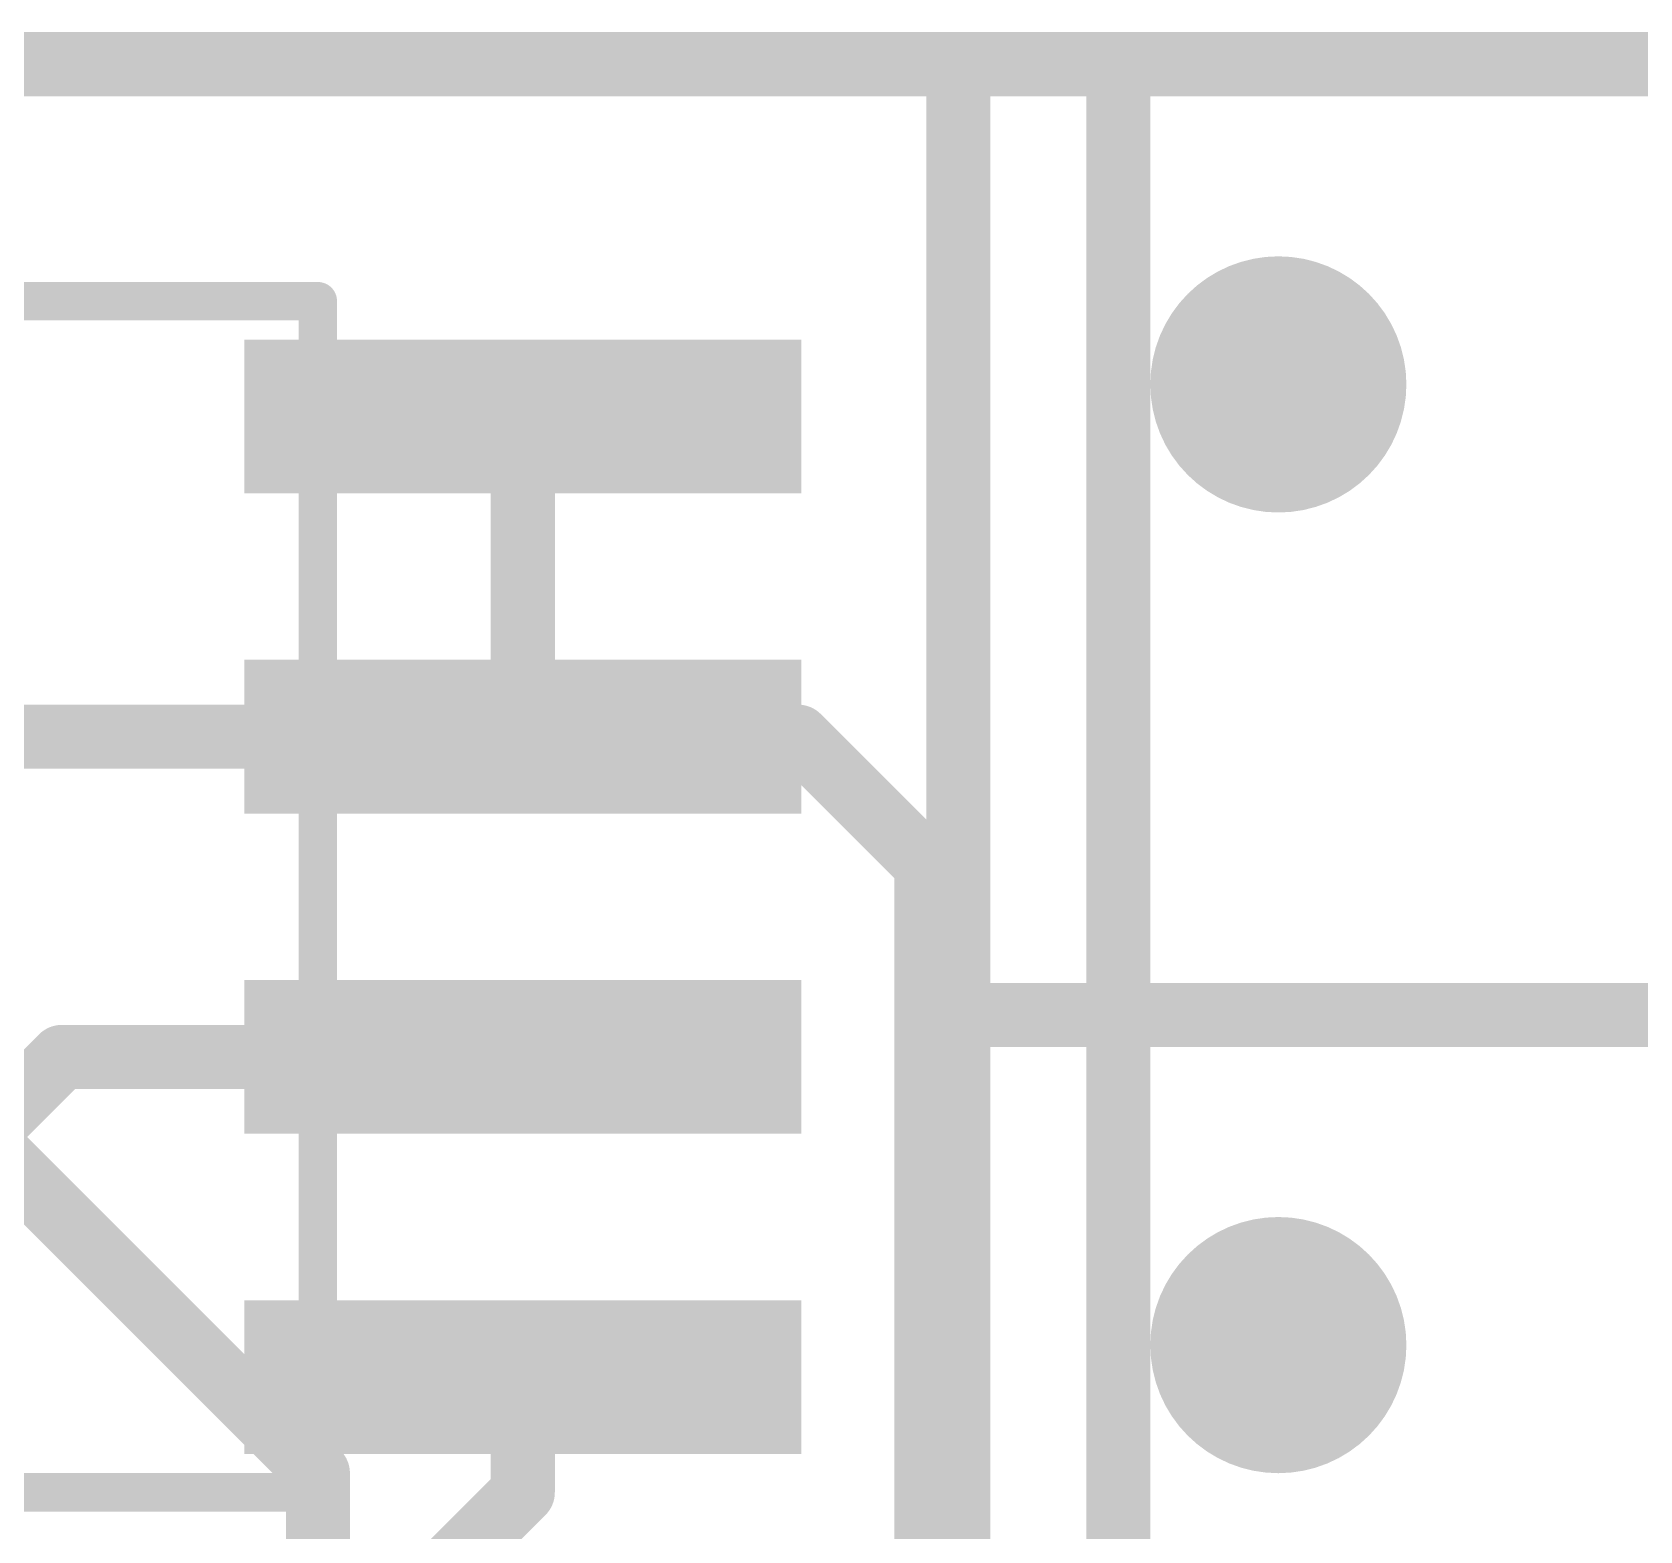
# Model space of a CAD drawing. Extents: x -109 to 32, y -1 to 19.
# Drawn here: x 19.19 to 25.56, y 13.23 to 19.18 of the extents above; entities that cross this region are included whole.
import ezdxf

# ---------------------------------------------------------------- set-up
doc = ezdxf.new("R2010")
doc.units = 0
for name, color, linetype in [('1', 12, 'CONTINUOUS'), ('16', 132, 'CONTINUOUS'), ('18', 110, 'CONTINUOUS'), ('20', 53, 'CONTINUOUS'), ('21', 53, 'CONTINUOUS'), ('51', 53, 'CONTINUOUS')]:
    doc.layers.add(name, color=color, linetype=linetype)

# ---------------------------------------------------------------- blocks, each defined once
blk = doc.blocks.new('RECT')
blk.add_solid([(-0.5, -0.5), (0.5, -0.5), (-0.5, 0.5), (0.5, 0.5)])
blk = doc.blocks.new('ROUNDV')
at = {"const_width": 0.5}
blk.add_lwpolyline([(0, -0.25, 1), (0, 0.25, 1), (0, -0.25)], format="xyb", dxfattribs=at)

msp = doc.modelspace()

# ---------------------------------------------------------------- linework, layer by layer
at = {"layer": '1', "const_width": 0.254}
for points in [[(0, 19.05), (22.86, 19.05)], [(22.86, 19.05), (22.86, 0)], [(23.495, 19.05), (23.495, 0)], [(31.75, 19.05), (23.495, 19.05)], [(21.1328, 16.383), (21.1328, 17.653)], [(21.1328, 16.383), (18.923, 16.383)], [(22.225, 16.383), (21.1328, 16.383)], [(22.733, 15.875), (22.225, 16.383)], [(22.733, 15.24), (22.733, 15.875)], [(22.772, 15.279), (22.733, 15.24)], [(26.3398, 15.279), (22.772, 15.279)], [(22.733, 15.24), (22.733, 11.798)], [(18.72, 14.529), (19.304, 15.113)], [(19.304, 15.113), (21.1328, 15.113)], [(21.1328, 13.3858), (21.1328, 13.843)], [(20.828, 13.081), (21.1328, 13.3858)]]:
    msp.add_lwpolyline(points, dxfattribs=at)
at = {"layer": '1', "const_width": 0.127}
for points in [[(22.9235, 19.05, 1), (22.7965, 19.05)], [(22.86, 18.9865, 1), (22.86, 19.1135)], [(23.5585, 19.05, 1), (23.4315, 19.05)], [(23.495, 19.1135, 1), (23.495, 18.9865)], [(21.1963, 17.653, 1), (21.0693, 17.653)], [(21.1328, 16.4465, 1), (21.1328, 16.3195)], [(21.1328, 16.3195, 1), (21.1328, 16.4465)], [(22.2699, 16.4279, 1), (22.1801, 16.3381)], [(22.225, 16.3195, 1), (22.225, 16.4465)], [(21.0693, 16.383, 1), (21.1963, 16.383)], [(22.7965, 15.875, 1), (22.6695, 15.875)], [(22.6881, 15.8301, 1), (22.7779, 15.9199)], [(22.772, 15.3425, 1), (22.772, 15.2155)], [(22.8169, 15.2341, 1), (22.7271, 15.3239)], [(22.7965, 15.24, 1), (22.6695, 15.24)], [(22.6881, 15.2849, 1), (22.7779, 15.1951)], [(22.6695, 15.24, 1), (22.7965, 15.24)], [(19.304, 15.1765, 1), (19.304, 15.0495)], [(19.3489, 15.0681, 1), (19.2591, 15.1579)], [(21.1328, 15.0495, 1), (21.1328, 15.1765)], [(21.1963, 13.843, 1), (21.0693, 13.843)], [(21.1777, 13.3409, 1), (21.0879, 13.4307)], [(21.0693, 13.3858, 1), (21.1963, 13.3858)]]:
    msp.add_lwpolyline(points, format="xyb", dxfattribs=at)
at = {"layer": '16', "const_width": 0.254}
for points in [[(0, 19.05), (22.86, 19.05)], [(22.86, 19.05), (22.86, 0)], [(23.495, 19.05), (23.495, 0)], [(31.75, 19.05), (23.495, 19.05)], [(17.399, 16.383), (20.32, 13.462)], [(20.32, 13.462), (20.32, 10.414)]]:
    msp.add_lwpolyline(points, dxfattribs=at)
at = {"layer": '16', "const_width": 0.127}
for points in [[(22.9235, 19.05, 1), (22.7965, 19.05)], [(22.86, 18.9865, 1), (22.86, 19.1135)], [(23.5585, 19.05, 1), (23.4315, 19.05)], [(23.495, 19.1135, 1), (23.495, 18.9865)], [(20.3835, 13.462, 1), (20.2565, 13.462)], [(20.2751, 13.4171, 1), (20.3649, 13.5069)]]:
    msp.add_lwpolyline(points, format="xyb", dxfattribs=at)
at = {"layer": '20', "const_width": 0.254}
msp.add_lwpolyline([(31.75, 19.05), (0, 19.05)], dxfattribs=at)
at = {"layer": '21', "const_width": 0.1524}
for points in [[(20.3196, 18.11), (15.215, 18.11)], [(15.215, 13.386), (20.3196, 13.386)]]:
    msp.add_lwpolyline(points, dxfattribs=at)
at = {"layer": '21', "const_width": 0.0762}
for points in [[(20.3196, 18.0719, 1), (20.3196, 18.1481)], [(20.3196, 13.3479, 1), (20.3196, 13.4241)]]:
    msp.add_lwpolyline(points, format="xyb", dxfattribs=at)
at = {"layer": '51', "const_width": 0.1524}
msp.add_lwpolyline([(20.3196, 13.386), (20.3196, 18.11)], dxfattribs=at)
at = {"layer": '51', "const_width": 0.0762}
for points in [[(20.3577, 18.11, 1), (20.2815, 18.11)], [(20.2815, 13.386, 1), (20.3577, 13.386)]]:
    msp.add_lwpolyline(points, format="xyb", dxfattribs=at)

# ---------------------------------------------------------------- block references
at = {"layer": '1', "xscale": 0.6096, "yscale": 2.2098, "rotation": 270}
for p in [(21.1328, 17.653), (21.1328, 16.383), (21.1328, 15.113), (21.1328, 13.843)]:
    msp.add_blockref('RECT', p, dxfattribs=at)
at = {"layer": '18', "xscale": 1.016, "yscale": 1.016}
for p in [(24.13, 17.78), (24.13, 17.78), (24.13, 13.97), (24.13, 13.97)]:
    msp.add_blockref('ROUNDV', p, dxfattribs=at)
at = {"layer": '51', "xscale": 0.3556, "yscale": 1.016, "rotation": 270}
for p in [(20.8788, 17.653), (20.8788, 16.383), (20.8788, 15.113), (20.8788, 13.843)]:
    msp.add_blockref('RECT', p, dxfattribs=at)

doc.saveas('drawing.dxf')
